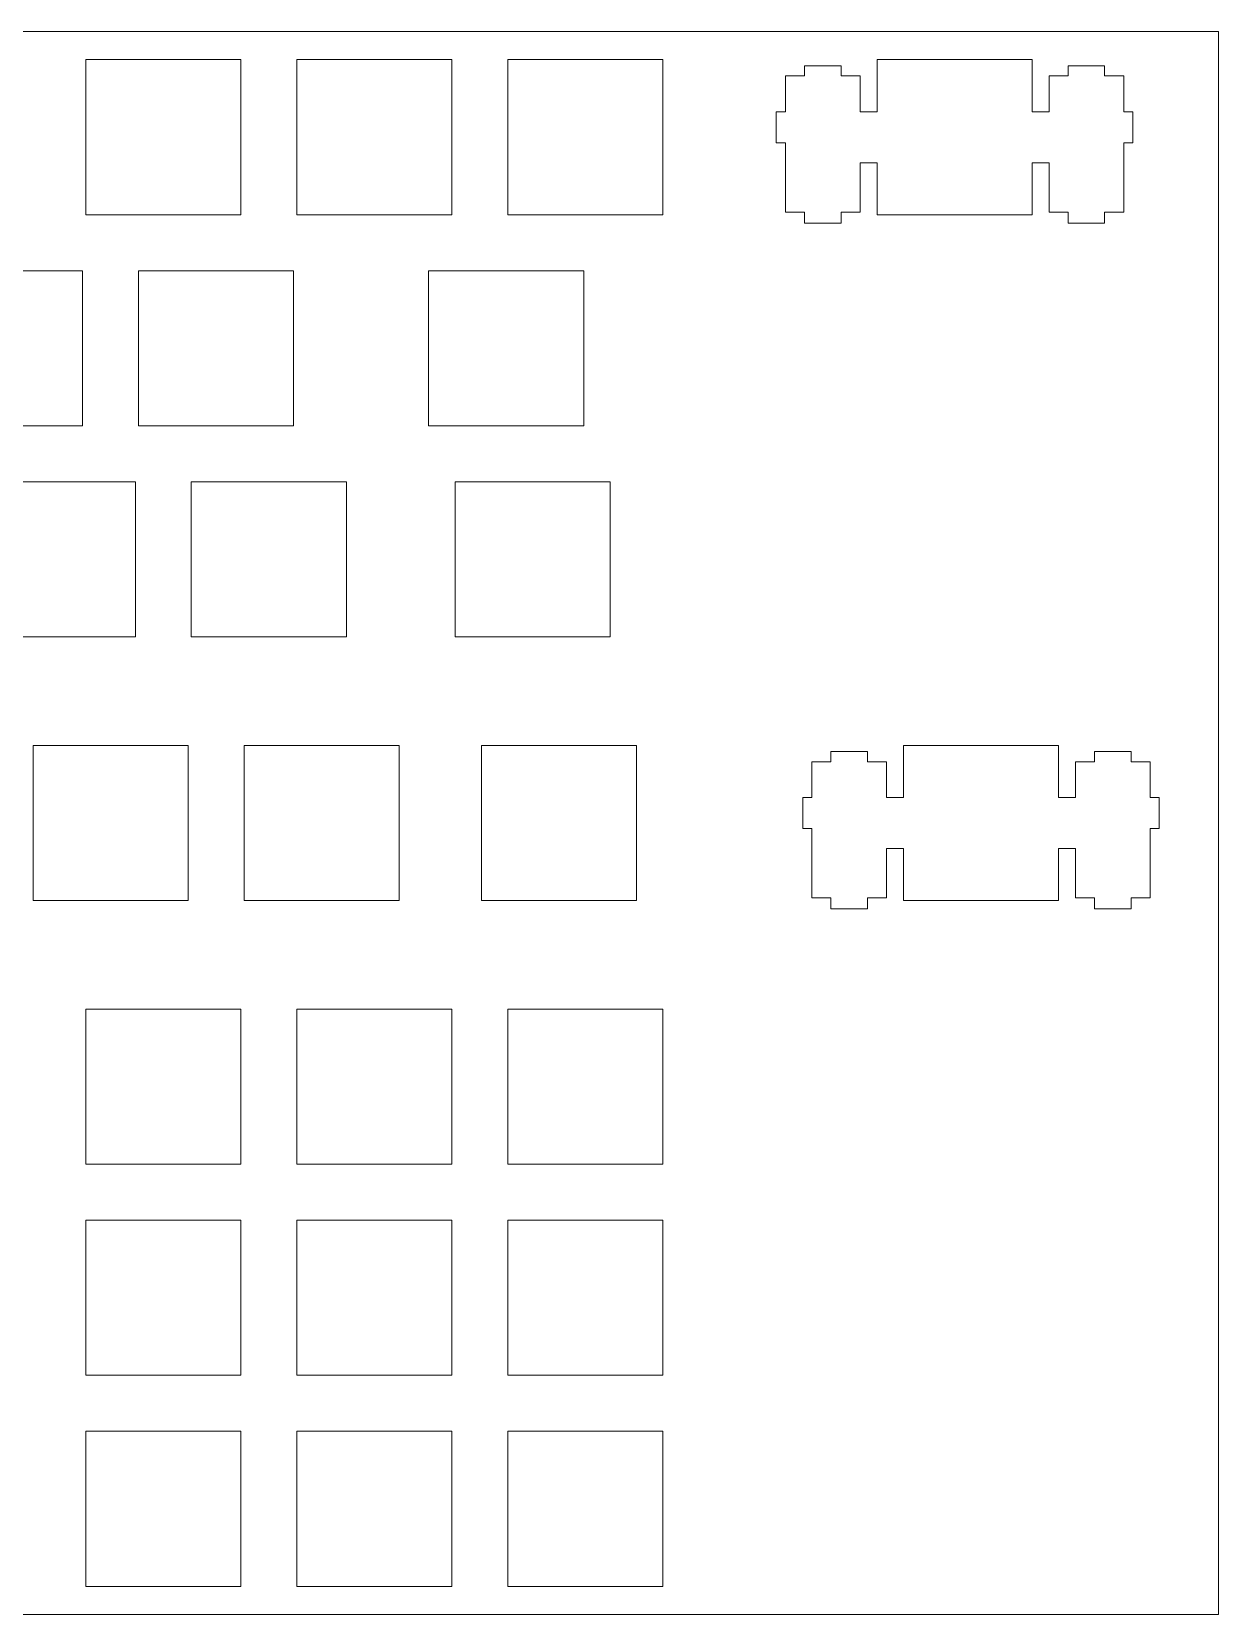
# Model space of a CAD drawing. Header units: inches. Extents: x -59 to 237, y 17 to 160.
# Drawn here: x 129.4 to 236.5, y 17.5 to 160.3 of the extents above; entities that cross this region are included whole.
import ezdxf

# ---------------------------------------------------------------- set-up
doc = ezdxf.new("R2010")
doc.units = ezdxf.units.IN
doc.header["$MEASUREMENT"] = 0

# ---------------------------------------------------------------- blocks, each defined once
blk = doc.blocks.new('block 2')
at = {"color": 7, "lineweight": 9, "true_color": 0xffffff}
blk.add_lwpolyline([(-58.74, 160.34), (236.54, 160.34)], dxfattribs=at)
blk = doc.blocks.new('block 3')
at = {"color": 7, "lineweight": 9, "true_color": 0xffffff}
blk.add_lwpolyline([(236.54, 160.34), (236.54, 17.46)], dxfattribs=at)
blk = doc.blocks.new('block 4')
at = {"color": 7, "lineweight": 9, "true_color": 0xffffff}
blk.add_lwpolyline([(236.54, 17.46), (-58.74, 17.46)], dxfattribs=at)
blk = doc.blocks.new('block 110')
at = {"color": 7, "lineweight": 9, "true_color": 0xffffff}
blk.add_lwpolyline([(134.29, 33.99), (148.29, 33.99)], dxfattribs=at)
blk = doc.blocks.new('block 111')
at = {"color": 7, "lineweight": 9, "true_color": 0xffffff}
blk.add_lwpolyline([(148.29, 33.99), (148.29, 19.99)], dxfattribs=at)
blk = doc.blocks.new('block 112')
at = {"color": 7, "lineweight": 9, "true_color": 0xffffff}
blk.add_lwpolyline([(148.29, 19.99), (134.29, 19.99)], dxfattribs=at)
blk = doc.blocks.new('block 113')
at = {"color": 7, "lineweight": 9, "true_color": 0xffffff}
blk.add_lwpolyline([(134.29, 19.99), (134.29, 33.99)], dxfattribs=at)
blk = doc.blocks.new('block 114')
at = {"color": 7, "lineweight": 9, "true_color": 0xffffff}
blk.add_lwpolyline([(153.34, 33.99), (167.34, 33.99)], dxfattribs=at)
blk = doc.blocks.new('block 115')
at = {"color": 7, "lineweight": 9, "true_color": 0xffffff}
blk.add_lwpolyline([(167.34, 33.99), (167.34, 19.99)], dxfattribs=at)
blk = doc.blocks.new('block 116')
at = {"color": 7, "lineweight": 9, "true_color": 0xffffff}
blk.add_lwpolyline([(167.34, 19.99), (153.34, 19.99)], dxfattribs=at)
blk = doc.blocks.new('block 117')
at = {"color": 7, "lineweight": 9, "true_color": 0xffffff}
blk.add_lwpolyline([(153.34, 19.99), (153.34, 33.99)], dxfattribs=at)
blk = doc.blocks.new('block 118')
at = {"color": 7, "lineweight": 9, "true_color": 0xffffff}
blk.add_lwpolyline([(172.39, 33.99), (186.39, 33.99)], dxfattribs=at)
blk = doc.blocks.new('block 119')
at = {"color": 7, "lineweight": 9, "true_color": 0xffffff}
blk.add_lwpolyline([(186.39, 33.99), (186.39, 19.99)], dxfattribs=at)
blk = doc.blocks.new('block 120')
at = {"color": 7, "lineweight": 9, "true_color": 0xffffff}
blk.add_lwpolyline([(186.39, 19.99), (172.39, 19.99)], dxfattribs=at)
blk = doc.blocks.new('block 121')
at = {"color": 7, "lineweight": 9, "true_color": 0xffffff}
blk.add_lwpolyline([(172.39, 19.99), (172.39, 33.99)], dxfattribs=at)
blk = doc.blocks.new('block 178')
at = {"color": 7, "lineweight": 9, "true_color": 0xffffff}
blk.add_lwpolyline([(134.29, 53.04), (148.29, 53.04)], dxfattribs=at)
blk = doc.blocks.new('block 179')
at = {"color": 7, "lineweight": 9, "true_color": 0xffffff}
blk.add_lwpolyline([(148.29, 53.04), (148.29, 39.04)], dxfattribs=at)
blk = doc.blocks.new('block 180')
at = {"color": 7, "lineweight": 9, "true_color": 0xffffff}
blk.add_lwpolyline([(148.29, 39.04), (134.29, 39.04)], dxfattribs=at)
blk = doc.blocks.new('block 181')
at = {"color": 7, "lineweight": 9, "true_color": 0xffffff}
blk.add_lwpolyline([(134.29, 39.04), (134.29, 53.04)], dxfattribs=at)
blk = doc.blocks.new('block 182')
at = {"color": 7, "lineweight": 9, "true_color": 0xffffff}
blk.add_lwpolyline([(153.34, 53.04), (167.34, 53.04)], dxfattribs=at)
blk = doc.blocks.new('block 183')
at = {"color": 7, "lineweight": 9, "true_color": 0xffffff}
blk.add_lwpolyline([(167.34, 53.04), (167.34, 39.04)], dxfattribs=at)
blk = doc.blocks.new('block 184')
at = {"color": 7, "lineweight": 9, "true_color": 0xffffff}
blk.add_lwpolyline([(167.34, 39.04), (153.34, 39.04)], dxfattribs=at)
blk = doc.blocks.new('block 185')
at = {"color": 7, "lineweight": 9, "true_color": 0xffffff}
blk.add_lwpolyline([(153.34, 39.04), (153.34, 53.04)], dxfattribs=at)
blk = doc.blocks.new('block 186')
at = {"color": 7, "lineweight": 9, "true_color": 0xffffff}
blk.add_lwpolyline([(172.39, 53.04), (186.39, 53.04)], dxfattribs=at)
blk = doc.blocks.new('block 187')
at = {"color": 7, "lineweight": 9, "true_color": 0xffffff}
blk.add_lwpolyline([(186.39, 53.04), (186.39, 39.04)], dxfattribs=at)
blk = doc.blocks.new('block 188')
at = {"color": 7, "lineweight": 9, "true_color": 0xffffff}
blk.add_lwpolyline([(186.39, 39.04), (172.39, 39.04)], dxfattribs=at)
blk = doc.blocks.new('block 189')
at = {"color": 7, "lineweight": 9, "true_color": 0xffffff}
blk.add_lwpolyline([(172.39, 39.04), (172.39, 53.04)], dxfattribs=at)
blk = doc.blocks.new('block 206')
at = {"color": 7, "lineweight": 9, "true_color": 0xffffff}
blk.add_lwpolyline([(134.29, 72.09), (148.29, 72.09)], dxfattribs=at)
blk = doc.blocks.new('block 207')
at = {"color": 7, "lineweight": 9, "true_color": 0xffffff}
blk.add_lwpolyline([(148.29, 72.09), (148.29, 58.09)], dxfattribs=at)
blk = doc.blocks.new('block 208')
at = {"color": 7, "lineweight": 9, "true_color": 0xffffff}
blk.add_lwpolyline([(148.29, 58.09), (134.29, 58.09)], dxfattribs=at)
blk = doc.blocks.new('block 209')
at = {"color": 7, "lineweight": 9, "true_color": 0xffffff}
blk.add_lwpolyline([(134.29, 58.09), (134.29, 72.09)], dxfattribs=at)
blk = doc.blocks.new('block 210')
at = {"color": 7, "lineweight": 9, "true_color": 0xffffff}
blk.add_lwpolyline([(153.34, 72.09), (167.34, 72.09)], dxfattribs=at)
blk = doc.blocks.new('block 211')
at = {"color": 7, "lineweight": 9, "true_color": 0xffffff}
blk.add_lwpolyline([(167.34, 72.09), (167.34, 58.09)], dxfattribs=at)
blk = doc.blocks.new('block 212')
at = {"color": 7, "lineweight": 9, "true_color": 0xffffff}
blk.add_lwpolyline([(167.34, 58.09), (153.34, 58.09)], dxfattribs=at)
blk = doc.blocks.new('block 213')
at = {"color": 7, "lineweight": 9, "true_color": 0xffffff}
blk.add_lwpolyline([(153.34, 58.09), (153.34, 72.09)], dxfattribs=at)
blk = doc.blocks.new('block 214')
at = {"color": 7, "lineweight": 9, "true_color": 0xffffff}
blk.add_lwpolyline([(172.39, 72.09), (186.39, 72.09)], dxfattribs=at)
blk = doc.blocks.new('block 215')
at = {"color": 7, "lineweight": 9, "true_color": 0xffffff}
blk.add_lwpolyline([(186.39, 72.09), (186.39, 58.09)], dxfattribs=at)
blk = doc.blocks.new('block 216')
at = {"color": 7, "lineweight": 9, "true_color": 0xffffff}
blk.add_lwpolyline([(186.39, 58.09), (172.39, 58.09)], dxfattribs=at)
blk = doc.blocks.new('block 217')
at = {"color": 7, "lineweight": 9, "true_color": 0xffffff}
blk.add_lwpolyline([(172.39, 58.09), (172.39, 72.09)], dxfattribs=at)
blk = doc.blocks.new('block 218')
at = {"color": 7, "lineweight": 9, "true_color": 0xffffff}
blk.add_lwpolyline([(208.11, 95.9), (208.11, 91.2)], dxfattribs=at)
blk = doc.blocks.new('block 219')
at = {"color": 7, "lineweight": 9, "true_color": 0xffffff}
blk.add_lwpolyline([(208.11, 91.2), (206.58, 91.2)], dxfattribs=at)
blk = doc.blocks.new('block 220')
at = {"color": 7, "lineweight": 9, "true_color": 0xffffff}
blk.add_lwpolyline([(206.58, 91.2), (206.58, 94.43)], dxfattribs=at)
blk = doc.blocks.new('block 221')
at = {"color": 7, "lineweight": 9, "true_color": 0xffffff}
blk.add_lwpolyline([(206.58, 94.43), (204.86, 94.43)], dxfattribs=at)
blk = doc.blocks.new('block 222')
at = {"color": 7, "lineweight": 9, "true_color": 0xffffff}
blk.add_lwpolyline([(204.86, 94.43), (204.86, 95.35)], dxfattribs=at)
blk = doc.blocks.new('block 223')
at = {"color": 7, "lineweight": 9, "true_color": 0xffffff}
blk.add_lwpolyline([(204.86, 95.35), (201.55, 95.35)], dxfattribs=at)
blk = doc.blocks.new('block 224')
at = {"color": 7, "lineweight": 9, "true_color": 0xffffff}
blk.add_lwpolyline([(201.55, 95.35), (201.55, 94.43)], dxfattribs=at)
blk = doc.blocks.new('block 225')
at = {"color": 7, "lineweight": 9, "true_color": 0xffffff}
blk.add_lwpolyline([(201.55, 94.43), (199.83, 94.43)], dxfattribs=at)
blk = doc.blocks.new('block 226')
at = {"color": 7, "lineweight": 9, "true_color": 0xffffff}
blk.add_lwpolyline([(199.83, 94.43), (199.83, 91.2)], dxfattribs=at)
blk = doc.blocks.new('block 227')
at = {"color": 7, "lineweight": 9, "true_color": 0xffffff}
blk.add_lwpolyline([(199.83, 91.2), (199.01, 91.2)], dxfattribs=at)
blk = doc.blocks.new('block 228')
at = {"color": 7, "lineweight": 9, "true_color": 0xffffff}
blk.add_lwpolyline([(199.01, 91.2), (199.01, 88.4)], dxfattribs=at)
blk = doc.blocks.new('block 229')
at = {"color": 7, "lineweight": 9, "true_color": 0xffffff}
blk.add_lwpolyline([(199.01, 88.4), (199.83, 88.4)], dxfattribs=at)
blk = doc.blocks.new('block 230')
at = {"color": 7, "lineweight": 9, "true_color": 0xffffff}
blk.add_lwpolyline([(199.83, 88.4), (199.83, 82.13)], dxfattribs=at)
blk = doc.blocks.new('block 231')
at = {"color": 7, "lineweight": 9, "true_color": 0xffffff}
blk.add_lwpolyline([(199.83, 82.13), (201.55, 82.13)], dxfattribs=at)
blk = doc.blocks.new('block 232')
at = {"color": 7, "lineweight": 9, "true_color": 0xffffff}
blk.add_lwpolyline([(201.55, 82.13), (201.55, 81.15)], dxfattribs=at)
blk = doc.blocks.new('block 233')
at = {"color": 7, "lineweight": 9, "true_color": 0xffffff}
blk.add_lwpolyline([(201.55, 81.15), (204.86, 81.15)], dxfattribs=at)
blk = doc.blocks.new('block 234')
at = {"color": 7, "lineweight": 9, "true_color": 0xffffff}
blk.add_lwpolyline([(204.86, 81.15), (204.86, 82.13)], dxfattribs=at)
blk = doc.blocks.new('block 235')
at = {"color": 7, "lineweight": 9, "true_color": 0xffffff}
blk.add_lwpolyline([(204.86, 82.13), (206.58, 82.13)], dxfattribs=at)
blk = doc.blocks.new('block 236')
at = {"color": 7, "lineweight": 9, "true_color": 0xffffff}
blk.add_lwpolyline([(206.58, 82.13), (206.58, 86.6)], dxfattribs=at)
blk = doc.blocks.new('block 237')
at = {"color": 7, "lineweight": 9, "true_color": 0xffffff}
blk.add_lwpolyline([(206.58, 86.6), (208.11, 86.6)], dxfattribs=at)
blk = doc.blocks.new('block 238')
at = {"color": 7, "lineweight": 9, "true_color": 0xffffff}
blk.add_lwpolyline([(208.11, 86.6), (208.11, 81.9)], dxfattribs=at)
blk = doc.blocks.new('block 239')
at = {"color": 7, "lineweight": 9, "true_color": 0xffffff}
blk.add_lwpolyline([(208.11, 81.9), (222.11, 81.9)], dxfattribs=at)
blk = doc.blocks.new('block 240')
at = {"color": 7, "lineweight": 9, "true_color": 0xffffff}
blk.add_lwpolyline([(222.11, 81.9), (222.11, 86.6)], dxfattribs=at)
blk = doc.blocks.new('block 241')
at = {"color": 7, "lineweight": 9, "true_color": 0xffffff}
blk.add_lwpolyline([(222.11, 86.6), (223.63, 86.6)], dxfattribs=at)
blk = doc.blocks.new('block 242')
at = {"color": 7, "lineweight": 9, "true_color": 0xffffff}
blk.add_lwpolyline([(223.63, 86.6), (223.63, 82.13)], dxfattribs=at)
blk = doc.blocks.new('block 243')
at = {"color": 7, "lineweight": 9, "true_color": 0xffffff}
blk.add_lwpolyline([(223.63, 82.13), (225.35, 82.13)], dxfattribs=at)
blk = doc.blocks.new('block 244')
at = {"color": 7, "lineweight": 9, "true_color": 0xffffff}
blk.add_lwpolyline([(225.35, 82.13), (225.35, 81.15)], dxfattribs=at)
blk = doc.blocks.new('block 245')
at = {"color": 7, "lineweight": 9, "true_color": 0xffffff}
blk.add_lwpolyline([(225.35, 81.15), (228.66, 81.15)], dxfattribs=at)
blk = doc.blocks.new('block 246')
at = {"color": 7, "lineweight": 9, "true_color": 0xffffff}
blk.add_lwpolyline([(228.66, 81.15), (228.66, 82.13)], dxfattribs=at)
blk = doc.blocks.new('block 247')
at = {"color": 7, "lineweight": 9, "true_color": 0xffffff}
blk.add_lwpolyline([(228.66, 82.13), (230.38, 82.13)], dxfattribs=at)
blk = doc.blocks.new('block 248')
at = {"color": 7, "lineweight": 9, "true_color": 0xffffff}
blk.add_lwpolyline([(230.38, 82.13), (230.38, 88.4)], dxfattribs=at)
blk = doc.blocks.new('block 249')
at = {"color": 7, "lineweight": 9, "true_color": 0xffffff}
blk.add_lwpolyline([(230.38, 88.4), (231.2, 88.4)], dxfattribs=at)
blk = doc.blocks.new('block 250')
at = {"color": 7, "lineweight": 9, "true_color": 0xffffff}
blk.add_lwpolyline([(231.2, 88.4), (231.2, 91.2)], dxfattribs=at)
blk = doc.blocks.new('block 251')
at = {"color": 7, "lineweight": 9, "true_color": 0xffffff}
blk.add_lwpolyline([(231.2, 91.2), (230.38, 91.2)], dxfattribs=at)
blk = doc.blocks.new('block 252')
at = {"color": 7, "lineweight": 9, "true_color": 0xffffff}
blk.add_lwpolyline([(230.38, 91.2), (230.38, 94.43)], dxfattribs=at)
blk = doc.blocks.new('block 253')
at = {"color": 7, "lineweight": 9, "true_color": 0xffffff}
blk.add_lwpolyline([(230.38, 94.43), (228.66, 94.43)], dxfattribs=at)
blk = doc.blocks.new('block 254')
at = {"color": 7, "lineweight": 9, "true_color": 0xffffff}
blk.add_lwpolyline([(228.66, 94.43), (228.66, 95.35)], dxfattribs=at)
blk = doc.blocks.new('block 255')
at = {"color": 7, "lineweight": 9, "true_color": 0xffffff}
blk.add_lwpolyline([(228.66, 95.35), (225.35, 95.35)], dxfattribs=at)
blk = doc.blocks.new('block 256')
at = {"color": 7, "lineweight": 9, "true_color": 0xffffff}
blk.add_lwpolyline([(225.35, 95.35), (225.35, 94.43)], dxfattribs=at)
blk = doc.blocks.new('block 257')
at = {"color": 7, "lineweight": 9, "true_color": 0xffffff}
blk.add_lwpolyline([(225.35, 94.43), (223.63, 94.43)], dxfattribs=at)
blk = doc.blocks.new('block 258')
at = {"color": 7, "lineweight": 9, "true_color": 0xffffff}
blk.add_lwpolyline([(223.63, 94.43), (223.63, 91.2)], dxfattribs=at)
blk = doc.blocks.new('block 259')
at = {"color": 7, "lineweight": 9, "true_color": 0xffffff}
blk.add_lwpolyline([(223.63, 91.2), (222.11, 91.2)], dxfattribs=at)
blk = doc.blocks.new('block 260')
at = {"color": 7, "lineweight": 9, "true_color": 0xffffff}
blk.add_lwpolyline([(222.11, 91.2), (222.11, 95.9)], dxfattribs=at)
blk = doc.blocks.new('block 261')
at = {"color": 7, "lineweight": 9, "true_color": 0xffffff}
blk.add_lwpolyline([(222.11, 95.9), (208.11, 95.9)], dxfattribs=at)
blk = doc.blocks.new('block 298')
at = {"color": 7, "lineweight": 9, "true_color": 0xffffff}
blk.add_lwpolyline([(129.52, 95.9), (143.52, 95.9)], dxfattribs=at)
blk = doc.blocks.new('block 299')
at = {"color": 7, "lineweight": 9, "true_color": 0xffffff}
blk.add_lwpolyline([(143.52, 95.9), (143.52, 81.9)], dxfattribs=at)
blk = doc.blocks.new('block 300')
at = {"color": 7, "lineweight": 9, "true_color": 0xffffff}
blk.add_lwpolyline([(143.52, 81.9), (129.52, 81.9)], dxfattribs=at)
blk = doc.blocks.new('block 301')
at = {"color": 7, "lineweight": 9, "true_color": 0xffffff}
blk.add_lwpolyline([(129.52, 81.9), (129.52, 95.9)], dxfattribs=at)
blk = doc.blocks.new('block 302')
at = {"color": 7, "lineweight": 9, "true_color": 0xffffff}
blk.add_lwpolyline([(148.57, 95.9), (162.57, 95.9)], dxfattribs=at)
blk = doc.blocks.new('block 303')
at = {"color": 7, "lineweight": 9, "true_color": 0xffffff}
blk.add_lwpolyline([(162.57, 95.9), (162.57, 81.9)], dxfattribs=at)
blk = doc.blocks.new('block 304')
at = {"color": 7, "lineweight": 9, "true_color": 0xffffff}
blk.add_lwpolyline([(162.57, 81.9), (148.57, 81.9)], dxfattribs=at)
blk = doc.blocks.new('block 305')
at = {"color": 7, "lineweight": 9, "true_color": 0xffffff}
blk.add_lwpolyline([(148.57, 81.9), (148.57, 95.9)], dxfattribs=at)
blk = doc.blocks.new('block 306')
at = {"color": 7, "lineweight": 9, "true_color": 0xffffff}
blk.add_lwpolyline([(170.01, 95.9), (184.01, 95.9)], dxfattribs=at)
blk = doc.blocks.new('block 307')
at = {"color": 7, "lineweight": 9, "true_color": 0xffffff}
blk.add_lwpolyline([(184.01, 95.9), (184.01, 81.9)], dxfattribs=at)
blk = doc.blocks.new('block 308')
at = {"color": 7, "lineweight": 9, "true_color": 0xffffff}
blk.add_lwpolyline([(184.01, 81.9), (170.01, 81.9)], dxfattribs=at)
blk = doc.blocks.new('block 309')
at = {"color": 7, "lineweight": 9, "true_color": 0xffffff}
blk.add_lwpolyline([(170.01, 81.9), (170.01, 95.9)], dxfattribs=at)
blk = doc.blocks.new('block 346')
at = {"color": 7, "lineweight": 9, "true_color": 0xffffff}
blk.add_lwpolyline([(124.76, 119.71), (138.76, 119.71)], dxfattribs=at)
blk = doc.blocks.new('block 347')
at = {"color": 7, "lineweight": 9, "true_color": 0xffffff}
blk.add_lwpolyline([(138.76, 119.71), (138.76, 105.71)], dxfattribs=at)
blk = doc.blocks.new('block 348')
at = {"color": 7, "lineweight": 9, "true_color": 0xffffff}
blk.add_lwpolyline([(138.76, 105.71), (124.76, 105.71)], dxfattribs=at)
blk = doc.blocks.new('block 350')
at = {"color": 7, "lineweight": 9, "true_color": 0xffffff}
blk.add_lwpolyline([(143.81, 119.71), (157.81, 119.71)], dxfattribs=at)
blk = doc.blocks.new('block 351')
at = {"color": 7, "lineweight": 9, "true_color": 0xffffff}
blk.add_lwpolyline([(157.81, 119.71), (157.81, 105.71)], dxfattribs=at)
blk = doc.blocks.new('block 352')
at = {"color": 7, "lineweight": 9, "true_color": 0xffffff}
blk.add_lwpolyline([(157.81, 105.71), (143.81, 105.71)], dxfattribs=at)
blk = doc.blocks.new('block 353')
at = {"color": 7, "lineweight": 9, "true_color": 0xffffff}
blk.add_lwpolyline([(143.81, 105.71), (143.81, 119.71)], dxfattribs=at)
blk = doc.blocks.new('block 354')
at = {"color": 7, "lineweight": 9, "true_color": 0xffffff}
blk.add_lwpolyline([(167.62, 119.71), (181.62, 119.71)], dxfattribs=at)
blk = doc.blocks.new('block 355')
at = {"color": 7, "lineweight": 9, "true_color": 0xffffff}
blk.add_lwpolyline([(181.62, 119.71), (181.62, 105.71)], dxfattribs=at)
blk = doc.blocks.new('block 356')
at = {"color": 7, "lineweight": 9, "true_color": 0xffffff}
blk.add_lwpolyline([(181.62, 105.71), (167.62, 105.71)], dxfattribs=at)
blk = doc.blocks.new('block 357')
at = {"color": 7, "lineweight": 9, "true_color": 0xffffff}
blk.add_lwpolyline([(167.62, 105.71), (167.62, 119.71)], dxfattribs=at)
blk = doc.blocks.new('block 394')
at = {"color": 7, "lineweight": 9, "true_color": 0xffffff}
blk.add_lwpolyline([(120, 138.76), (134, 138.76)], dxfattribs=at)
blk = doc.blocks.new('block 395')
at = {"color": 7, "lineweight": 9, "true_color": 0xffffff}
blk.add_lwpolyline([(134, 138.76), (134, 124.76)], dxfattribs=at)
blk = doc.blocks.new('block 396')
at = {"color": 7, "lineweight": 9, "true_color": 0xffffff}
blk.add_lwpolyline([(134, 124.76), (120, 124.76)], dxfattribs=at)
blk = doc.blocks.new('block 398')
at = {"color": 7, "lineweight": 9, "true_color": 0xffffff}
blk.add_lwpolyline([(139.05, 138.76), (153.05, 138.76)], dxfattribs=at)
blk = doc.blocks.new('block 399')
at = {"color": 7, "lineweight": 9, "true_color": 0xffffff}
blk.add_lwpolyline([(153.05, 138.76), (153.05, 124.76)], dxfattribs=at)
blk = doc.blocks.new('block 400')
at = {"color": 7, "lineweight": 9, "true_color": 0xffffff}
blk.add_lwpolyline([(153.05, 124.76), (139.05, 124.76)], dxfattribs=at)
blk = doc.blocks.new('block 401')
at = {"color": 7, "lineweight": 9, "true_color": 0xffffff}
blk.add_lwpolyline([(139.05, 124.76), (139.05, 138.76)], dxfattribs=at)
blk = doc.blocks.new('block 402')
at = {"color": 7, "lineweight": 9, "true_color": 0xffffff}
blk.add_lwpolyline([(165.24, 138.76), (179.24, 138.76)], dxfattribs=at)
blk = doc.blocks.new('block 403')
at = {"color": 7, "lineweight": 9, "true_color": 0xffffff}
blk.add_lwpolyline([(179.24, 138.76), (179.24, 124.76)], dxfattribs=at)
blk = doc.blocks.new('block 404')
at = {"color": 7, "lineweight": 9, "true_color": 0xffffff}
blk.add_lwpolyline([(179.24, 124.76), (165.24, 124.76)], dxfattribs=at)
blk = doc.blocks.new('block 405')
at = {"color": 7, "lineweight": 9, "true_color": 0xffffff}
blk.add_lwpolyline([(165.24, 124.76), (165.24, 138.76)], dxfattribs=at)
blk = doc.blocks.new('block 406')
at = {"color": 7, "lineweight": 9, "true_color": 0xffffff}
blk.add_lwpolyline([(205.72, 157.81), (205.72, 153.11)], dxfattribs=at)
blk = doc.blocks.new('block 407')
at = {"color": 7, "lineweight": 9, "true_color": 0xffffff}
blk.add_lwpolyline([(205.72, 153.11), (204.2, 153.11)], dxfattribs=at)
blk = doc.blocks.new('block 408')
at = {"color": 7, "lineweight": 9, "true_color": 0xffffff}
blk.add_lwpolyline([(204.2, 153.11), (204.2, 156.34)], dxfattribs=at)
blk = doc.blocks.new('block 409')
at = {"color": 7, "lineweight": 9, "true_color": 0xffffff}
blk.add_lwpolyline([(204.2, 156.34), (202.47, 156.34)], dxfattribs=at)
blk = doc.blocks.new('block 410')
at = {"color": 7, "lineweight": 9, "true_color": 0xffffff}
blk.add_lwpolyline([(202.47, 156.34), (202.47, 157.26)], dxfattribs=at)
blk = doc.blocks.new('block 411')
at = {"color": 7, "lineweight": 9, "true_color": 0xffffff}
blk.add_lwpolyline([(202.47, 157.26), (199.17, 157.26)], dxfattribs=at)
blk = doc.blocks.new('block 412')
at = {"color": 7, "lineweight": 9, "true_color": 0xffffff}
blk.add_lwpolyline([(199.17, 157.26), (199.17, 156.34)], dxfattribs=at)
blk = doc.blocks.new('block 413')
at = {"color": 7, "lineweight": 9, "true_color": 0xffffff}
blk.add_lwpolyline([(199.17, 156.34), (197.45, 156.34)], dxfattribs=at)
blk = doc.blocks.new('block 414')
at = {"color": 7, "lineweight": 9, "true_color": 0xffffff}
blk.add_lwpolyline([(197.45, 156.34), (197.45, 153.11)], dxfattribs=at)
blk = doc.blocks.new('block 415')
at = {"color": 7, "lineweight": 9, "true_color": 0xffffff}
blk.add_lwpolyline([(197.45, 153.11), (196.62, 153.11)], dxfattribs=at)
blk = doc.blocks.new('block 416')
at = {"color": 7, "lineweight": 9, "true_color": 0xffffff}
blk.add_lwpolyline([(196.62, 153.11), (196.62, 150.31)], dxfattribs=at)
blk = doc.blocks.new('block 417')
at = {"color": 7, "lineweight": 9, "true_color": 0xffffff}
blk.add_lwpolyline([(196.62, 150.31), (197.45, 150.31)], dxfattribs=at)
blk = doc.blocks.new('block 418')
at = {"color": 7, "lineweight": 9, "true_color": 0xffffff}
blk.add_lwpolyline([(197.45, 150.31), (197.45, 144.04)], dxfattribs=at)
blk = doc.blocks.new('block 419')
at = {"color": 7, "lineweight": 9, "true_color": 0xffffff}
blk.add_lwpolyline([(197.45, 144.04), (199.17, 144.04)], dxfattribs=at)
blk = doc.blocks.new('block 420')
at = {"color": 7, "lineweight": 9, "true_color": 0xffffff}
blk.add_lwpolyline([(199.17, 144.04), (199.17, 143.06)], dxfattribs=at)
blk = doc.blocks.new('block 421')
at = {"color": 7, "lineweight": 9, "true_color": 0xffffff}
blk.add_lwpolyline([(199.17, 143.06), (202.47, 143.06)], dxfattribs=at)
blk = doc.blocks.new('block 422')
at = {"color": 7, "lineweight": 9, "true_color": 0xffffff}
blk.add_lwpolyline([(202.47, 143.06), (202.47, 144.04)], dxfattribs=at)
blk = doc.blocks.new('block 423')
at = {"color": 7, "lineweight": 9, "true_color": 0xffffff}
blk.add_lwpolyline([(202.47, 144.04), (204.2, 144.04)], dxfattribs=at)
blk = doc.blocks.new('block 424')
at = {"color": 7, "lineweight": 9, "true_color": 0xffffff}
blk.add_lwpolyline([(204.2, 144.04), (204.2, 148.51)], dxfattribs=at)
blk = doc.blocks.new('block 425')
at = {"color": 7, "lineweight": 9, "true_color": 0xffffff}
blk.add_lwpolyline([(204.2, 148.51), (205.72, 148.51)], dxfattribs=at)
blk = doc.blocks.new('block 426')
at = {"color": 7, "lineweight": 9, "true_color": 0xffffff}
blk.add_lwpolyline([(205.72, 148.51), (205.72, 143.81)], dxfattribs=at)
blk = doc.blocks.new('block 427')
at = {"color": 7, "lineweight": 9, "true_color": 0xffffff}
blk.add_lwpolyline([(205.72, 143.81), (219.72, 143.81)], dxfattribs=at)
blk = doc.blocks.new('block 428')
at = {"color": 7, "lineweight": 9, "true_color": 0xffffff}
blk.add_lwpolyline([(219.72, 143.81), (219.72, 148.51)], dxfattribs=at)
blk = doc.blocks.new('block 429')
at = {"color": 7, "lineweight": 9, "true_color": 0xffffff}
blk.add_lwpolyline([(219.72, 148.51), (221.25, 148.51)], dxfattribs=at)
blk = doc.blocks.new('block 430')
at = {"color": 7, "lineweight": 9, "true_color": 0xffffff}
blk.add_lwpolyline([(221.25, 148.51), (221.25, 144.04)], dxfattribs=at)
blk = doc.blocks.new('block 431')
at = {"color": 7, "lineweight": 9, "true_color": 0xffffff}
blk.add_lwpolyline([(221.25, 144.04), (222.97, 144.04)], dxfattribs=at)
blk = doc.blocks.new('block 432')
at = {"color": 7, "lineweight": 9, "true_color": 0xffffff}
blk.add_lwpolyline([(222.97, 144.04), (222.97, 143.06)], dxfattribs=at)
blk = doc.blocks.new('block 433')
at = {"color": 7, "lineweight": 9, "true_color": 0xffffff}
blk.add_lwpolyline([(222.97, 143.06), (226.27, 143.06)], dxfattribs=at)
blk = doc.blocks.new('block 434')
at = {"color": 7, "lineweight": 9, "true_color": 0xffffff}
blk.add_lwpolyline([(226.27, 143.06), (226.27, 144.04)], dxfattribs=at)
blk = doc.blocks.new('block 435')
at = {"color": 7, "lineweight": 9, "true_color": 0xffffff}
blk.add_lwpolyline([(226.27, 144.04), (228, 144.04)], dxfattribs=at)
blk = doc.blocks.new('block 436')
at = {"color": 7, "lineweight": 9, "true_color": 0xffffff}
blk.add_lwpolyline([(228, 144.04), (228, 150.31)], dxfattribs=at)
blk = doc.blocks.new('block 437')
at = {"color": 7, "lineweight": 9, "true_color": 0xffffff}
blk.add_lwpolyline([(228, 150.31), (228.82, 150.31)], dxfattribs=at)
blk = doc.blocks.new('block 438')
at = {"color": 7, "lineweight": 9, "true_color": 0xffffff}
blk.add_lwpolyline([(228.82, 150.31), (228.82, 153.11)], dxfattribs=at)
blk = doc.blocks.new('block 439')
at = {"color": 7, "lineweight": 9, "true_color": 0xffffff}
blk.add_lwpolyline([(228.82, 153.11), (228, 153.11)], dxfattribs=at)
blk = doc.blocks.new('block 440')
at = {"color": 7, "lineweight": 9, "true_color": 0xffffff}
blk.add_lwpolyline([(228, 153.11), (228, 156.34)], dxfattribs=at)
blk = doc.blocks.new('block 441')
at = {"color": 7, "lineweight": 9, "true_color": 0xffffff}
blk.add_lwpolyline([(228, 156.34), (226.27, 156.34)], dxfattribs=at)
blk = doc.blocks.new('block 442')
at = {"color": 7, "lineweight": 9, "true_color": 0xffffff}
blk.add_lwpolyline([(226.27, 156.34), (226.27, 157.26)], dxfattribs=at)
blk = doc.blocks.new('block 443')
at = {"color": 7, "lineweight": 9, "true_color": 0xffffff}
blk.add_lwpolyline([(226.27, 157.26), (222.97, 157.26)], dxfattribs=at)
blk = doc.blocks.new('block 444')
at = {"color": 7, "lineweight": 9, "true_color": 0xffffff}
blk.add_lwpolyline([(222.97, 157.26), (222.97, 156.34)], dxfattribs=at)
blk = doc.blocks.new('block 445')
at = {"color": 7, "lineweight": 9, "true_color": 0xffffff}
blk.add_lwpolyline([(222.97, 156.34), (221.25, 156.34)], dxfattribs=at)
blk = doc.blocks.new('block 446')
at = {"color": 7, "lineweight": 9, "true_color": 0xffffff}
blk.add_lwpolyline([(221.25, 156.34), (221.25, 153.11)], dxfattribs=at)
blk = doc.blocks.new('block 447')
at = {"color": 7, "lineweight": 9, "true_color": 0xffffff}
blk.add_lwpolyline([(221.25, 153.11), (219.72, 153.11)], dxfattribs=at)
blk = doc.blocks.new('block 448')
at = {"color": 7, "lineweight": 9, "true_color": 0xffffff}
blk.add_lwpolyline([(219.72, 153.11), (219.72, 157.81)], dxfattribs=at)
blk = doc.blocks.new('block 449')
at = {"color": 7, "lineweight": 9, "true_color": 0xffffff}
blk.add_lwpolyline([(219.72, 157.81), (205.72, 157.81)], dxfattribs=at)
blk = doc.blocks.new('block 490')
at = {"color": 7, "lineweight": 9, "true_color": 0xffffff}
blk.add_lwpolyline([(134.29, 157.81), (148.29, 157.81)], dxfattribs=at)
blk = doc.blocks.new('block 491')
at = {"color": 7, "lineweight": 9, "true_color": 0xffffff}
blk.add_lwpolyline([(148.29, 157.81), (148.29, 143.81)], dxfattribs=at)
blk = doc.blocks.new('block 492')
at = {"color": 7, "lineweight": 9, "true_color": 0xffffff}
blk.add_lwpolyline([(148.29, 143.81), (134.29, 143.81)], dxfattribs=at)
blk = doc.blocks.new('block 493')
at = {"color": 7, "lineweight": 9, "true_color": 0xffffff}
blk.add_lwpolyline([(134.29, 143.81), (134.29, 157.81)], dxfattribs=at)
blk = doc.blocks.new('block 494')
at = {"color": 7, "lineweight": 9, "true_color": 0xffffff}
blk.add_lwpolyline([(153.34, 157.81), (167.34, 157.81)], dxfattribs=at)
blk = doc.blocks.new('block 495')
at = {"color": 7, "lineweight": 9, "true_color": 0xffffff}
blk.add_lwpolyline([(167.34, 157.81), (167.34, 143.81)], dxfattribs=at)
blk = doc.blocks.new('block 496')
at = {"color": 7, "lineweight": 9, "true_color": 0xffffff}
blk.add_lwpolyline([(167.34, 143.81), (153.34, 143.81)], dxfattribs=at)
blk = doc.blocks.new('block 497')
at = {"color": 7, "lineweight": 9, "true_color": 0xffffff}
blk.add_lwpolyline([(153.34, 143.81), (153.34, 157.81)], dxfattribs=at)
blk = doc.blocks.new('block 498')
at = {"color": 7, "lineweight": 9, "true_color": 0xffffff}
blk.add_lwpolyline([(172.39, 157.81), (186.39, 157.81)], dxfattribs=at)
blk = doc.blocks.new('block 499')
at = {"color": 7, "lineweight": 9, "true_color": 0xffffff}
blk.add_lwpolyline([(186.39, 157.81), (186.39, 143.81)], dxfattribs=at)
blk = doc.blocks.new('block 500')
at = {"color": 7, "lineweight": 9, "true_color": 0xffffff}
blk.add_lwpolyline([(186.39, 143.81), (172.39, 143.81)], dxfattribs=at)
blk = doc.blocks.new('block 501')
at = {"color": 7, "lineweight": 9, "true_color": 0xffffff}
blk.add_lwpolyline([(172.39, 143.81), (172.39, 157.81)], dxfattribs=at)

msp = doc.modelspace()

# ---------------------------------------------------------------- block references
for name in ['block 2', 'block 3', 'block 490', 'block 493', 'block 491', 'block 494', 'block 497', 'block 495', 'block 498', 'block 501', 'block 499', 'block 411', 'block 412', 'block 410', 'block 406', 'block 449', 'block 448', 'block 443', 'block 444', 'block 442', 'block 413', 'block 414', 'block 409', 'block 408', 'block 445', 'block 446', 'block 441', 'block 440', 'block 415', 'block 416', 'block 407', 'block 447', 'block 439', 'block 438', 'block 417', 'block 418', 'block 436', 'block 437', 'block 424', 'block 425', 'block 426', 'block 428', 'block 429', 'block 430', 'block 492', 'block 496', 'block 500', 'block 419', 'block 420', 'block 421', 'block 422', 'block 423', 'block 427', 'block 431', 'block 432', 'block 433', 'block 434', 'block 435', 'block 394', 'block 395', 'block 398', 'block 401', 'block 399', 'block 402', 'block 405', 'block 403', 'block 396', 'block 400', 'block 404', 'block 346', 'block 347', 'block 350', 'block 353', 'block 351', 'block 354', 'block 357', 'block 355', 'block 348', 'block 352', 'block 356', 'block 298', 'block 301', 'block 299', 'block 302', 'block 305', 'block 303', 'block 306', 'block 309', 'block 307', 'block 218', 'block 261', 'block 260', 'block 225', 'block 226', 'block 223', 'block 224', 'block 222', 'block 221', 'block 220', 'block 257', 'block 258', 'block 255', 'block 256', 'block 254', 'block 253', 'block 252', 'block 227', 'block 228', 'block 219', 'block 259', 'block 251', 'block 250', 'block 229', 'block 230', 'block 248', 'block 249', 'block 236', 'block 237', 'block 238', 'block 240', 'block 241', 'block 242', 'block 300', 'block 304', 'block 308', 'block 231', 'block 232', 'block 234', 'block 235', 'block 239', 'block 243', 'block 244', 'block 246', 'block 247', 'block 233', 'block 245', 'block 206', 'block 209', 'block 207', 'block 210', 'block 213', 'block 211', 'block 214', 'block 217', 'block 215', 'block 208', 'block 212', 'block 216', 'block 178', 'block 181', 'block 179', 'block 182', 'block 185', 'block 183', 'block 186', 'block 189', 'block 187', 'block 180', 'block 184', 'block 188', 'block 110', 'block 113', 'block 111', 'block 114', 'block 117', 'block 115', 'block 118', 'block 121', 'block 119', 'block 112', 'block 116', 'block 120', 'block 4']:
    msp.add_blockref(name, (0, 0))

doc.saveas('drawing.dxf')
